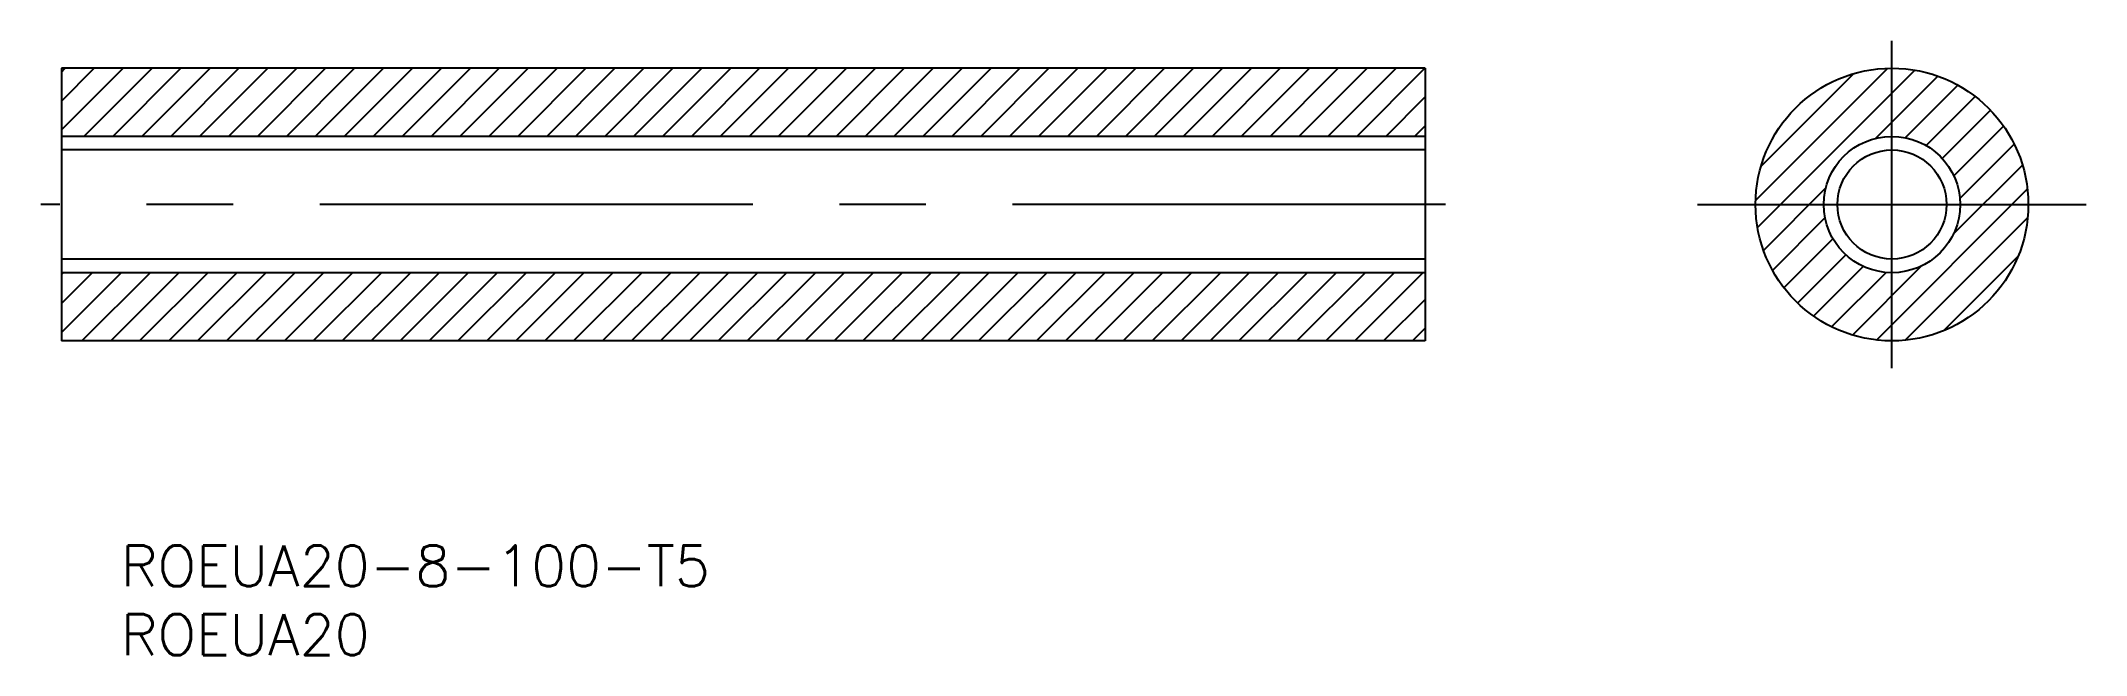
# Model space of a CAD drawing. Extents: x -1 to 148, y -33 to 12.
import ezdxf

# ---------------------------------------------------------------- set-up
doc = ezdxf.new("R2010")
doc.units = 0
doc.linetypes.add('CENTER', pattern=[50.8, 31.75, -6.35, 6.35, -6.35])
doc.layers.get('0').update_dxf_attribs({"linetype": 'CONTINUOUS'})
doc.layers.add('CENTER', color=1, linetype='CENTER')
doc.styles.get("Standard").update_dxf_attribs({"font": 'txt.shx', "height": 3, "bigfont": 'bigfont.shx'})

# ---------------------------------------------------------------- blocks, each defined once
blk = doc.blocks.new('*U10')
at = {"color": 7, "linetype": 'CONTINUOUS'}
blk.add_text('ROEUA20-8-100-T5', height=3, dxfattribs=at).set_placement((4.36, -28))
blk = doc.blocks.new('*U11')
at = {"color": 7, "linetype": 'CONTINUOUS'}
blk.add_text('ROEUA20', height=3, dxfattribs=at).set_placement((4.36, -33.05))

msp = doc.modelspace()

# ---------------------------------------------------------------- linework, layer by layer
at = {"color": 7, "linetype": 'CONTINUOUS'}
for p, q in [((100, 10), (0, 10)), ((0, 10), (0, -10)), ((100, 10), (100, -10)), ((100, 5), (0, 5)), ((100, 4), (0, 4)), ((100, -4), (0, -4)), ((100, -5), (0, -5)), ((100, -10), (0, -10))]:
    msp.add_line(p, q, dxfattribs=at)
at = {"color": 3, "linetype": 'CONTINUOUS'}
for p, q in [((0, 9.71), (0.29, 10)), ((0, 7.59), (2.41, 10)), ((0, 5.47), (4.53, 10)), ((1.65, 5), (6.65, 10)), ((3.77, 5), (8.77, 10)), ((5.9, 5), (10.9, 10)), ((8.02, 5), (13.02, 10)), ((10.14, 5), (15.14, 10)), ((12.26, 5), (17.26, 10)), ((14.38, 5), (19.38, 10)), ((16.5, 5), (21.5, 10)), ((18.62, 5), (23.62, 10)), ((20.74, 5), (25.74, 10)), ((22.87, 5), (27.87, 10)), ((24.99, 5), (29.99, 10)), ((27.11, 5), (32.11, 10)), ((29.23, 5), (34.23, 10)), ((31.35, 5), (36.35, 10)), ((33.47, 5), (38.47, 10)), ((35.59, 5), (40.59, 10)), ((37.71, 5), (42.71, 10)), ((39.84, 5), (44.84, 10)), ((41.96, 5), (46.96, 10)), ((44.08, 5), (49.08, 10)), ((46.2, 5), (51.2, 10)), ((48.32, 5), (53.32, 10)), ((50.44, 5), (55.44, 10)), ((52.56, 5), (57.56, 10)), ((54.69, 5), (59.69, 10)), ((56.81, 5), (61.81, 10)), ((58.93, 5), (63.93, 10)), ((61.05, 5), (66.05, 10)), ((63.17, 5), (68.17, 10)), ((65.29, 5), (70.29, 10)), ((67.41, 5), (72.41, 10)), ((69.53, 5), (74.53, 10)), ((71.66, 5), (76.66, 10)), ((73.78, 5), (78.78, 10)), ((75.9, 5), (80.9, 10)), ((78.02, 5), (83.02, 10)), ((80.14, 5), (85.14, 10)), ((82.26, 5), (87.26, 10)), ((84.38, 5), (89.38, 10)), ((86.51, 5), (91.51, 10)), ((88.63, 5), (93.63, 10)), ((90.75, 5), (95.75, 10)), ((92.87, 5), (97.87, 10)), ((94.99, 5), (99.99, 10)), ((124.23, 0.3), (133.93, 10)), ((124.37, -1.68), (135.91, 9.86)), ((124.63, 2.82), (131.4, 9.59)), ((133.03, 4.85), (137.59, 9.42)), ((97.11, 5), (100, 7.89)), ((135.2, 4.9), (139.05, 8.76)), ((136.74, 4.32), (140.33, 7.92)), ((137.91, 3.38), (141.45, 6.91)), ((99.23, 5), (100, 5.77)), ((138.76, 2.1), (142.41, 5.75)), ((139.21, 0.43), (143.2, 4.42)), ((138.73, -2.17), (143.8, 2.89)), ((124.81, -3.37), (129.37, 1.2)), ((133.09, -9.94), (144.16, 1.14)), ((125.47, -4.83), (129.32, -0.97)), ((135.19, -9.95), (144.18, -0.97)), ((126.31, -6.11), (129.9, -2.51)), ((127.31, -7.23), (130.85, -3.69)), ((138.01, -9.26), (143.48, -3.79)), ((0, -5.14), (0.14, -5)), ((0, -7.26), (2.26, -5)), ((0, -9.38), (4.38, -5)), ((1.5, -10), (6.5, -5)), ((3.62, -10), (8.62, -5)), ((5.74, -10), (10.74, -5)), ((7.87, -10), (12.87, -5)), ((9.99, -10), (14.99, -5)), ((12.11, -10), (17.11, -5)), ((14.23, -10), (19.23, -5)), ((16.35, -10), (21.35, -5)), ((18.47, -10), (23.47, -5)), ((20.59, -10), (25.59, -5)), ((22.71, -10), (27.71, -5)), ((24.84, -10), (29.84, -5)), ((26.96, -10), (31.96, -5)), ((29.08, -10), (34.08, -5)), ((31.2, -10), (36.2, -5)), ((33.32, -10), (38.32, -5)), ((35.44, -10), (40.44, -5)), ((37.56, -10), (42.56, -5)), ((39.69, -10), (44.69, -5)), ((41.81, -10), (46.81, -5)), ((43.93, -10), (48.93, -5)), ((46.05, -10), (51.05, -5)), ((48.17, -10), (53.17, -5)), ((50.29, -10), (55.29, -5)), ((52.41, -10), (57.41, -5)), ((54.53, -10), (59.53, -5)), ((56.66, -10), (61.66, -5)), ((58.78, -10), (63.78, -5)), ((60.9, -10), (65.9, -5)), ((63.02, -10), (68.02, -5)), ((65.14, -10), (70.14, -5)), ((67.26, -10), (72.26, -5)), ((69.38, -10), (74.38, -5)), ((71.51, -10), (76.51, -5)), ((73.63, -10), (78.63, -5)), ((75.75, -10), (80.75, -5)), ((77.87, -10), (82.87, -5)), ((79.99, -10), (84.99, -5)), ((82.11, -10), (87.11, -5)), ((84.23, -10), (89.23, -5)), ((86.35, -10), (91.35, -5)), ((88.48, -10), (93.48, -5)), ((90.6, -10), (95.6, -5)), ((92.72, -10), (97.72, -5)), ((94.84, -10), (99.84, -5)), ((128.48, -8.18), (132.12, -4.54)), ((129.81, -8.97), (133.8, -4.98)), ((131.33, -9.57), (136.4, -4.5)), ((96.96, -10), (100, -6.96)), ((99.08, -10), (100, -9.08))]:
    msp.add_line(p, q, dxfattribs=at)
at = {"color": 7, "linetype": 'CONTINUOUS'}
for radius in [10, 5, 4]:
    msp.add_circle((134.23, 0), radius, dxfattribs=at)
at = {"layer": 'CENTER', "color": 1, "linetype": 'CENTER'}
for p, q in [((134.23, -12), (134.23, 12)), ((101.5, 0), (-1.5, 0)), ((119.98, 0), (148.47, 0))]:
    msp.add_line(p, q, dxfattribs=at)

# ---------------------------------------------------------------- block references
at = {"color": 7, "linetype": 'CONTINUOUS'}
for name in ['*U10', '*U11']:
    msp.add_blockref(name, (0, 0), dxfattribs=at)

doc.saveas('drawing.dxf')
